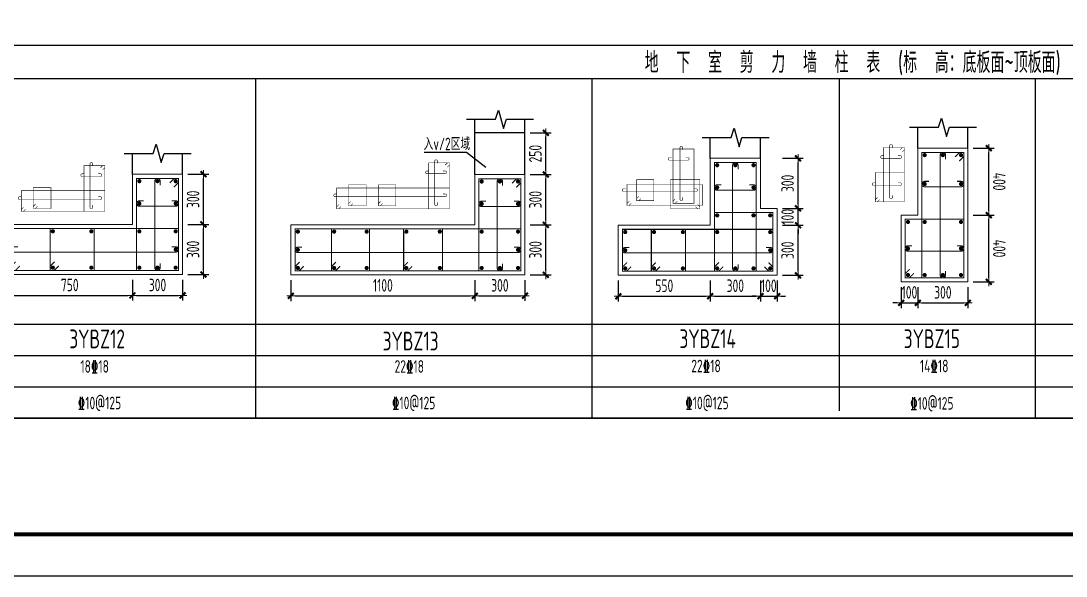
# Model space of a CAD drawing. Extents: x 292423 to 376523, y 106557 to 361882.
# Drawn here: x 304931 to 329941, y 237174 to 250461 of the extents above; entities that cross this region are included whole.
import ezdxf
from ezdxf.enums import TextEntityAlignment as Align

# ---------------------------------------------------------------- set-up
doc = ezdxf.new("R2010")
doc.units = 0
doc.header["$LTSCALE"] = 1000
doc.linetypes.add('3', pattern=[5, 3, -2])
doc.layers.get('0').update_dxf_attribs({"linetype": 'CONTINUOUS'})
doc.layers.get('Defpoints').update_dxf_attribs({"linetype": 'CONTINUOUS'})
for name, color, linetype in [('1508', 2, 'CONTINUOUS'), ('TEXT', 7, 'CONTINUOUS'), ('THIN', 7, 'CONTINUOUS'), ('tk', 7, 'CONTINUOUS')]:
    doc.layers.add(name, color=color, linetype=linetype)
for name, color, linetype, lineweight in [('REIN', 6, 'CONTINUOUS', 18), ('Z-柱大样外框', 7, 'ByLayer', 18), ('Z-详图标注', 3, 'CONTINUOUS', 18)]:
    doc.layers.add(name, color=color, linetype=linetype, lineweight=lineweight)
doc.styles.get("Standard").update_dxf_attribs({"font": 'tssdeng.shx', "width": 0.7, "bigfont": 'tssdchn.shx'})
doc.styles.add('TCCAD_Dimension', font='Tssdeng.shx', dxfattribs={"width": 0.7, "bigfont": 'tssdchn.shx'})
doc.dimstyles.new('TCCAD_25_100', dxfattribs={"dimtxt": 300, "dimasz": 100, "dimexe": 125, "dimexo": 125, "dimgap": 100, "dimtad": 1, "dimdec": 0, "dimlfac": 0.25, "dimzin": 0, "dimdsep": 46, "dimtxsty": 'TCCAD_Dimension', "dimblk": '_TCDBK25_100', "dimcen": 0, "dimclrt": 7, "dimadec": 0, "dimazin": 0, "dimtfac": 1, "dimtdec": 0, "dimtix": 1, "dimtmove": 2, "dimatfit": 3, "dimfxl": 1, "dimtolj": 1, "dimtzin": 0, "dimarcsym": 0})

# ---------------------------------------------------------------- blocks, each defined once
blk = doc.blocks.new('_TCDBK25_100')
blk.add_line((-1, 0), (1, 0))
at = {"const_width": 0.5}
blk.add_lwpolyline([(-0.7, -0.7), (0.7, 0.7)], dxfattribs=at)
blk = doc.blocks.new('*D522')
at = {"layer": 'Defpoints', "color": 0}
for p in [(304599, 244391), (307599, 244391), (307599, 243891)]:
    blk.add_point(p, dxfattribs=at)
at = {"layer": 'Z-详图标注', "color": 0, "lineweight": -2}
for p, q in [((304599, 244266), (304599, 243766)), ((307599, 244266), (307599, 243766)), ((304699, 243891), (307499, 243891))]:
    blk.add_line(p, q, dxfattribs=at)
at = {"layer": 'Z-详图标注', "color": 0, "lineweight": -2, "xscale": 100, "yscale": 100, "zscale": 100}
for p, rotation in [((304599, 243891), 180.0005828439209), ((307599, 243891), 0.0005828439208715789)]:
    blk.add_blockref('_TCDBK25_100', p, dxfattribs=dict(at, rotation=rotation))
at = {"layer": 'Z-详图标注', "color": 7, "insert": (306099, 244141), "char_height": 300, "attachment_point": 5, "rotation": 0.0006, "style": 'TCCAD_Dimension'}
blk.add_mtext('\\A1;750', dxfattribs=at)
blk = doc.blocks.new('*D523')
at = {"layer": 'Defpoints', "color": 0}
for p in [(307599, 244391), (308799, 244391), (308799, 243891)]:
    blk.add_point(p, dxfattribs=at)
at = {"layer": 'Z-详图标注', "color": 0, "lineweight": -2}
for p, q in [((307599, 244266), (307599, 243766)), ((308799, 244266), (308799, 243766)), ((307699, 243891), (308699, 243891))]:
    blk.add_line(p, q, dxfattribs=at)
at = {"layer": 'Z-详图标注', "color": 0, "lineweight": -2, "xscale": 100, "yscale": 100, "zscale": 100}
for p, rotation in [((307599, 243891), 180.0005828439209), ((308799, 243891), 0.0005828439208715789)]:
    blk.add_blockref('_TCDBK25_100', p, dxfattribs=dict(at, rotation=rotation))
at = {"layer": 'Z-详图标注', "color": 7, "insert": (308199, 244141), "char_height": 300, "attachment_point": 5, "rotation": 0.0006, "style": 'TCCAD_Dimension'}
blk.add_mtext('\\A1;300', dxfattribs=at)
blk = doc.blocks.new('*D524')
at = {"layer": 'Defpoints', "color": 0}
for p in [(308799, 245591), (309299, 245591), (308799, 244391)]:
    blk.add_point(p, dxfattribs=at)
at = {"layer": 'Z-详图标注', "color": 0, "lineweight": -2}
for p, q in [((308924, 245591), (309424, 245591)), ((309299, 244491), (309299, 245491)), ((308924, 244391), (309424, 244391))]:
    blk.add_line(p, q, dxfattribs=at)
at = {"layer": 'Z-详图标注', "color": 0, "lineweight": -2, "xscale": 100, "yscale": 100, "zscale": 100}
for p, rotation in [((309299, 245591), 90), ((309299, 244391), 270)]:
    blk.add_blockref('_TCDBK25_100', p, dxfattribs=dict(at, rotation=rotation))
at = {"layer": 'Z-详图标注', "color": 7, "insert": (309049, 244991), "char_height": 300, "attachment_point": 5, "rotation": 90, "style": 'TCCAD_Dimension'}
blk.add_mtext('\\A1;300', dxfattribs=at)
blk = doc.blocks.new('*D525')
at = {"layer": 'Defpoints', "color": 0}
for p in [(308799, 246791), (309299, 246791), (308799, 245591)]:
    blk.add_point(p, dxfattribs=at)
at = {"layer": 'Z-详图标注', "color": 0, "lineweight": -2}
for p, q in [((308924, 246791), (309424, 246791)), ((309299, 245691), (309299, 246691)), ((308924, 245591), (309424, 245591))]:
    blk.add_line(p, q, dxfattribs=at)
at = {"layer": 'Z-详图标注', "color": 0, "lineweight": -2, "xscale": 100, "yscale": 100, "zscale": 100}
for p, rotation in [((309299, 246791), 90), ((309299, 245591), 270)]:
    blk.add_blockref('_TCDBK25_100', p, dxfattribs=dict(at, rotation=rotation))
at = {"layer": 'Z-详图标注', "color": 7, "insert": (309049, 246191), "char_height": 300, "attachment_point": 5, "rotation": 90, "style": 'TCCAD_Dimension'}
blk.add_mtext('\\A1;300', dxfattribs=at)
blk = doc.blocks.new('*D526')
at = {"layer": 'Defpoints', "color": 0}
for p in [(311392, 244382), (315791, 244382), (315791, 243882)]:
    blk.add_point(p, dxfattribs=at)
at = {"layer": 'Z-详图标注', "color": 0, "lineweight": -2}
for p, q in [((311392, 244257), (311392, 243757)), ((315791, 244257), (315791, 243757)), ((311492, 243882), (315691, 243882))]:
    blk.add_line(p, q, dxfattribs=at)
at = {"layer": 'Z-详图标注', "color": 0, "lineweight": -2, "xscale": 100, "yscale": 100, "zscale": 100}
for p, rotation in [((311392, 243882), 180.0006244753913), ((315791, 243882), 0.000624475391286261)]:
    blk.add_blockref('_TCDBK25_100', p, dxfattribs=dict(at, rotation=rotation))
at = {"layer": 'Z-详图标注', "color": 7, "insert": (313592, 244132), "char_height": 300, "attachment_point": 5, "rotation": 0.0006, "style": 'TCCAD_Dimension'}
blk.add_mtext('\\A1;1100', dxfattribs=at)
blk = doc.blocks.new('*D527')
at = {"layer": 'Defpoints', "color": 0}
for p in [(315791, 244382), (316992, 244383), (316992, 243883)]:
    blk.add_point(p, dxfattribs=at)
at = {"layer": 'Z-详图标注', "color": 0, "lineweight": -2}
for p, q in [((315791, 244257), (315791, 243757)), ((316992, 244258), (316992, 243758)), ((315891, 243882), (316892, 243883))]:
    blk.add_line(p, q, dxfattribs=at)
at = {"layer": 'Z-详图标注', "color": 0, "lineweight": -2, "xscale": 100, "yscale": 100, "zscale": 100}
for p, rotation in [((315791, 243882), 180.0006244753913), ((316992, 243883), 0.000624475391286261)]:
    blk.add_blockref('_TCDBK25_100', p, dxfattribs=dict(at, rotation=rotation))
at = {"layer": 'Z-详图标注', "color": 7, "insert": (316392, 244133), "char_height": 300, "attachment_point": 5, "rotation": 0.0006, "style": 'TCCAD_Dimension'}
blk.add_mtext('\\A1;300', dxfattribs=at)
blk = doc.blocks.new('*D528')
at = {"layer": 'Defpoints', "color": 0}
for p in [(316992, 245583), (317492, 245583), (316992, 244383)]:
    blk.add_point(p, dxfattribs=at)
at = {"layer": 'Z-详图标注', "color": 0, "lineweight": -2}
for p, q in [((317117, 245583), (317617, 245583)), ((317492, 244483), (317492, 245483)), ((317117, 244383), (317617, 244383))]:
    blk.add_line(p, q, dxfattribs=at)
at = {"layer": 'Z-详图标注', "color": 0, "lineweight": -2, "xscale": 100, "yscale": 100, "zscale": 100}
for p, rotation in [((317492, 245583), 90), ((317492, 244383), 270)]:
    blk.add_blockref('_TCDBK25_100', p, dxfattribs=dict(at, rotation=rotation))
at = {"layer": 'Z-详图标注', "color": 7, "insert": (317242, 244983), "char_height": 300, "attachment_point": 5, "rotation": 90, "style": 'TCCAD_Dimension'}
blk.add_mtext('\\A1;300', dxfattribs=at)
blk = doc.blocks.new('*D529')
at = {"layer": 'Defpoints', "color": 0}
for p in [(316992, 246783), (317492, 246783), (316992, 245583)]:
    blk.add_point(p, dxfattribs=at)
at = {"layer": 'Z-详图标注', "color": 0, "lineweight": -2}
for p, q in [((317117, 246783), (317617, 246783)), ((317492, 245683), (317492, 246683)), ((317117, 245583), (317617, 245583))]:
    blk.add_line(p, q, dxfattribs=at)
at = {"layer": 'Z-详图标注', "color": 0, "lineweight": -2, "xscale": 100, "yscale": 100, "zscale": 100}
for p, rotation in [((317492, 246783), 90), ((317492, 245583), 270)]:
    blk.add_blockref('_TCDBK25_100', p, dxfattribs=dict(at, rotation=rotation))
at = {"layer": 'Z-详图标注', "color": 7, "insert": (317242, 246183), "char_height": 300, "attachment_point": 5, "rotation": 90, "style": 'TCCAD_Dimension'}
blk.add_mtext('\\A1;300', dxfattribs=at)
blk = doc.blocks.new('*D530')
at = {"layer": 'Defpoints', "color": 0}
for p in [(316991, 247783), (317491, 247783), (316991, 246783)]:
    blk.add_point(p, dxfattribs=at)
at = {"layer": 'Z-详图标注', "color": 0, "lineweight": -2}
for p, q in [((317116, 247783), (317616, 247783)), ((317491, 246883), (317491, 247683)), ((317116, 246783), (317616, 246783))]:
    blk.add_line(p, q, dxfattribs=at)
at = {"layer": 'Z-详图标注', "color": 0, "lineweight": -2, "xscale": 100, "yscale": 100, "zscale": 100}
for p, rotation in [((317491, 247783), 90), ((317491, 246783), 270)]:
    blk.add_blockref('_TCDBK25_100', p, dxfattribs=dict(at, rotation=rotation))
at = {"layer": 'Z-详图标注', "color": 7, "insert": (317241, 247283), "char_height": 300, "attachment_point": 5, "rotation": 90, "style": 'TCCAD_Dimension'}
blk.add_mtext('\\A1;250', dxfattribs=at)
blk = doc.blocks.new('*D531')
at = {"layer": 'Defpoints', "color": 0}
for p in [(319226, 244372), (321426, 244372), (321426, 243872)]:
    blk.add_point(p, dxfattribs=at)
at = {"layer": 'Z-详图标注', "color": 0, "lineweight": -2}
for p, q in [((319226, 244247), (319226, 243747)), ((321426, 244247), (321426, 243747)), ((319326, 243872), (321326, 243872))]:
    blk.add_line(p, q, dxfattribs=at)
at = {"layer": 'Z-详图标注', "color": 0, "lineweight": -2, "xscale": 100, "yscale": 100, "zscale": 100}
for p, rotation in [((319226, 243872), 179.9998619571411), ((321426, 243872), 359.9998619571411)]:
    blk.add_blockref('_TCDBK25_100', p, dxfattribs=dict(at, rotation=rotation))
at = {"layer": 'Z-详图标注', "color": 7, "insert": (320326, 244122), "char_height": 300, "attachment_point": 5, "rotation": 359.9999, "style": 'TCCAD_Dimension'}
blk.add_mtext('\\A1;550', dxfattribs=at)
blk = doc.blocks.new('*D532')
at = {"layer": 'Defpoints', "color": 0}
for p in [(321426, 244372), (322626, 244372), (322626, 243872)]:
    blk.add_point(p, dxfattribs=at)
at = {"layer": 'Z-详图标注', "color": 0, "lineweight": -2}
for p, q in [((321426, 244247), (321426, 243747)), ((322626, 244247), (322626, 243747)), ((321526, 243872), (322526, 243872))]:
    blk.add_line(p, q, dxfattribs=at)
at = {"layer": 'Z-详图标注', "color": 0, "lineweight": -2, "xscale": 100, "yscale": 100, "zscale": 100}
for p, rotation in [((321426, 243872), 179.9998619571411), ((322626, 243872), 359.9998619571411)]:
    blk.add_blockref('_TCDBK25_100', p, dxfattribs=dict(at, rotation=rotation))
at = {"layer": 'Z-详图标注', "color": 7, "insert": (322026, 244122), "char_height": 300, "attachment_point": 5, "rotation": 359.9999, "style": 'TCCAD_Dimension'}
blk.add_mtext('\\A1;300', dxfattribs=at)
blk = doc.blocks.new('*D533')
at = {"layer": 'Defpoints', "color": 0}
for p in [(322626, 244372), (323026, 244372), (323026, 243872)]:
    blk.add_point(p, dxfattribs=at)
at = {"layer": 'Z-详图标注', "color": 0, "lineweight": -2}
for p, q in [((322626, 244247), (322626, 243747)), ((323026, 244247), (323026, 243747)), ((322526, 243872), (322426, 243872)), ((322626, 243872), (323026, 243872)), ((323126, 243872), (323226, 243872))]:
    blk.add_line(p, q, dxfattribs=at)
at = {"layer": 'Z-详图标注', "color": 0, "lineweight": -2, "xscale": 100, "yscale": 100, "zscale": 100}
for p, rotation in [((322626, 243872), 359.9998619571411), ((323026, 243872), 179.9998619571411)]:
    blk.add_blockref('_TCDBK25_100', p, dxfattribs=dict(at, rotation=rotation))
at = {"layer": 'Z-详图标注', "color": 7, "insert": (322826, 244122), "char_height": 300, "attachment_point": 5, "rotation": 359.9999, "style": 'TCCAD_Dimension'}
blk.add_mtext('\\A1;100', dxfattribs=at)
blk = doc.blocks.new('*D534')
at = {"layer": 'Defpoints', "color": 0}
for p in [(323026, 245572), (323526, 245572), (323026, 244372)]:
    blk.add_point(p, dxfattribs=at)
at = {"layer": 'Z-详图标注', "color": 0, "lineweight": -2}
for p, q in [((323151, 245572), (323651, 245572)), ((323526, 244472), (323526, 245472)), ((323151, 244372), (323651, 244372))]:
    blk.add_line(p, q, dxfattribs=at)
at = {"layer": 'Z-详图标注', "color": 0, "lineweight": -2, "xscale": 100, "yscale": 100, "zscale": 100}
for p, rotation in [((323526, 245572), 89.99993097773678), ((323526, 244372), 269.9999309777368)]:
    blk.add_blockref('_TCDBK25_100', p, dxfattribs=dict(at, rotation=rotation))
at = {"layer": 'Z-详图标注', "color": 7, "insert": (323276, 244972), "char_height": 300, "attachment_point": 5, "rotation": 89.9999, "style": 'TCCAD_Dimension'}
blk.add_mtext('\\A1;300', dxfattribs=at)
blk = doc.blocks.new('*D535')
at = {"layer": 'Defpoints', "color": 0}
for p in [(323026, 245972), (323526, 245972), (323026, 245572)]:
    blk.add_point(p, dxfattribs=at)
at = {"layer": 'Z-详图标注', "color": 0, "lineweight": -2}
for p, q in [((323526, 246072), (323526, 246172)), ((323151, 245972), (323651, 245972)), ((323526, 245572), (323526, 245972)), ((323151, 245572), (323651, 245572)), ((323526, 245472), (323526, 245372))]:
    blk.add_line(p, q, dxfattribs=at)
at = {"layer": 'Z-详图标注', "color": 0, "lineweight": -2, "xscale": 100, "yscale": 100, "zscale": 100}
for p, rotation in [((323526, 245972), 269.9999309777368), ((323526, 245572), 89.99993097773681)]:
    blk.add_blockref('_TCDBK25_100', p, dxfattribs=dict(at, rotation=rotation))
at = {"layer": 'Z-详图标注', "color": 7, "insert": (323276, 245772), "char_height": 300, "attachment_point": 5, "rotation": 89.9999, "style": 'TCCAD_Dimension'}
blk.add_mtext('\\A1;100', dxfattribs=at)
blk = doc.blocks.new('*D536')
at = {"layer": 'Defpoints', "color": 0}
for p in [(323026, 247172), (323526, 247172), (323026, 245972)]:
    blk.add_point(p, dxfattribs=at)
at = {"layer": 'Z-详图标注', "color": 0, "lineweight": -2}
for p, q in [((323151, 247172), (323651, 247172)), ((323526, 246072), (323526, 247072)), ((323151, 245972), (323651, 245972))]:
    blk.add_line(p, q, dxfattribs=at)
at = {"layer": 'Z-详图标注', "color": 0, "lineweight": -2, "xscale": 100, "yscale": 100, "zscale": 100}
for p, rotation in [((323526, 247172), 89.99993097773678), ((323526, 245972), 269.9999309777368)]:
    blk.add_blockref('_TCDBK25_100', p, dxfattribs=dict(at, rotation=rotation))
at = {"layer": 'Z-详图标注', "color": 7, "insert": (323276, 246572), "char_height": 300, "attachment_point": 5, "rotation": 89.9999, "style": 'TCCAD_Dimension'}
blk.add_mtext('\\A1;300', dxfattribs=at)
blk = doc.blocks.new('*D537')
at = {"layer": 'Defpoints', "color": 0}
for p in [(325992, 244214), (326392, 244214), (326392, 243714)]:
    blk.add_point(p, dxfattribs=at)
at = {"layer": 'Z-详图标注', "color": 0, "lineweight": -2}
for p, q in [((325992, 244089), (325992, 243589)), ((326392, 244089), (326392, 243589)), ((325892, 243714), (325792, 243714)), ((325992, 243714), (326392, 243714)), ((326492, 243714), (326592, 243714))]:
    blk.add_line(p, q, dxfattribs=at)
at = {"layer": 'Z-详图标注', "color": 0, "lineweight": -2, "xscale": 100, "yscale": 100, "zscale": 100}
for p, rotation in [((325992, 243714), 0.0001639228725558439), ((326392, 243714), 180.0001639228726)]:
    blk.add_blockref('_TCDBK25_100', p, dxfattribs=dict(at, rotation=rotation))
at = {"layer": 'Z-详图标注', "color": 7, "insert": (326192, 243964), "char_height": 300, "attachment_point": 5, "rotation": 0.0002, "style": 'TCCAD_Dimension'}
blk.add_mtext('\\A1;100', dxfattribs=at)
blk = doc.blocks.new('*D538')
at = {"layer": 'Defpoints', "color": 0}
for p in [(326392, 244214), (327592, 244214), (327592, 243714)]:
    blk.add_point(p, dxfattribs=at)
at = {"layer": 'Z-详图标注', "color": 0, "lineweight": -2}
for p, q in [((326392, 244089), (326392, 243589)), ((327592, 244089), (327592, 243589)), ((326492, 243714), (327492, 243714))]:
    blk.add_line(p, q, dxfattribs=at)
at = {"layer": 'Z-详图标注', "color": 0, "lineweight": -2, "xscale": 100, "yscale": 100, "zscale": 100}
for p, rotation in [((326392, 243714), 180.0001639228726), ((327592, 243714), 0.0001639228725536532)]:
    blk.add_blockref('_TCDBK25_100', p, dxfattribs=dict(at, rotation=rotation))
at = {"layer": 'Z-详图标注', "color": 7, "insert": (326992, 243964), "char_height": 300, "attachment_point": 5, "rotation": 0.0002, "style": 'TCCAD_Dimension'}
blk.add_mtext('\\A1;300', dxfattribs=at)
blk = doc.blocks.new('*D539')
at = {"layer": 'Defpoints', "color": 0}
for p in [(327592, 245814), (328092, 245814), (327592, 244214)]:
    blk.add_point(p, dxfattribs=at)
at = {"layer": 'Z-详图标注', "color": 0, "lineweight": -2}
for p, q in [((327717, 245814), (328217, 245814)), ((328092, 244314), (328092, 245714)), ((327717, 244214), (328217, 244214))]:
    blk.add_line(p, q, dxfattribs=at)
at = {"layer": 'Z-详图标注', "color": 0, "lineweight": -2, "xscale": 100, "yscale": 100, "zscale": 100}
for p, rotation in [((328092, 245814), 90.00018964780621), ((328092, 244214), 270.0001896478062)]:
    blk.add_blockref('_TCDBK25_100', p, dxfattribs=dict(at, rotation=rotation))
at = {"layer": 'Z-详图标注', "color": 7, "insert": (328342, 245014), "char_height": 300, "attachment_point": 5, "rotation": 270.0002, "style": 'TCCAD_Dimension'}
blk.add_mtext('\\A1;400', dxfattribs=at)
blk = doc.blocks.new('*D540')
at = {"layer": 'Defpoints', "color": 0}
for p in [(327592, 247414), (328092, 247414), (327592, 245814)]:
    blk.add_point(p, dxfattribs=at)
at = {"layer": 'Z-详图标注', "color": 0, "lineweight": -2}
for p, q in [((327717, 247414), (328217, 247414)), ((328092, 245914), (328092, 247314)), ((327717, 245814), (328217, 245814))]:
    blk.add_line(p, q, dxfattribs=at)
at = {"layer": 'Z-详图标注', "color": 0, "lineweight": -2, "xscale": 100, "yscale": 100, "zscale": 100}
for p, rotation in [((328092, 247414), 90.00018964780621), ((328092, 245814), 270.0001896478062)]:
    blk.add_blockref('_TCDBK25_100', p, dxfattribs=dict(at, rotation=rotation))
at = {"layer": 'Z-详图标注', "color": 7, "insert": (328342, 246614), "char_height": 300, "attachment_point": 5, "rotation": 270.0002, "style": 'TCCAD_Dimension'}
blk.add_mtext('\\A1;400', dxfattribs=at)
blk = doc.blocks.new('A1tk')
at = {"layer": 'tk', "color": 5}
blk.add_lwpolyline([(0, 0), (0, 59400), (84100, 59400), (84100, 0)], close=True, dxfattribs=at)
at = {"layer": 'tk', "const_width": 100}
blk.add_lwpolyline([(2500, 1000), (83100, 1000), (83100, 58400), (2500, 58400)], close=True, dxfattribs=at)

msp = doc.modelspace()

# ---------------------------------------------------------------- linework, layer by layer
at = {"color": 2, "linetype": '3', "lineweight": -3}
msp.add_line((316991, 247782.5, 0), (315791, 247782.5, 0), dxfattribs=at)
at = {"layer": 'REIN', "color": 210}
for points, const_width in [([(320638.1, 246148.6), (320585.1, 246095.6), (320535.1, 246095.6), (320535.1, 247395.6), (321035.1, 247395.6), (321035.1, 246095.6), (320535.1, 246095.6), (320535.1, 246145.6), (320588.1, 246198.6)], 12.5), ([(325971.7, 247378), (326024.8, 247431), (326074.8, 247431), (326074.8, 246131), (325574.8, 246131), (325574.8, 247431), (326074.8, 247431), (326074.8, 247381), (326021.7, 247328)], 12.5), ([(327286, 247207.8), (327392, 247313.8), (327492, 247313.8), (327492, 244313.8), (326492, 244313.8), (326492, 247313.8), (327492, 247313.8), (327492, 247213.8), (327386, 247107.8)], 25), ([(306835.6, 246944.8), (306888.6, 246997.8), (306938.6, 246997.8), (306938.6, 245897.8), (306438.6, 245897.8), (306438.6, 246997.8), (306938.6, 246997.8), (306938.6, 246947.8), (306885.6, 246894.8)], 12.5), ([(321732.1, 244578.2), (321626, 244472.2), (321526, 244472.2), (321526, 247072.1), (322526, 247072.1), (322526, 244472.2), (321526, 244472.2), (321526, 244572.2), (321632.1, 244678.2)], 25), ([(308493.3, 246584.5), (308599.4, 246690.6), (308699.4, 246690.6), (308699.4, 244490.6), (307699.4, 244490.5), (307699.4, 246690.6), (308699.4, 246690.6), (308699.4, 246590.6), (308593.3, 246484.5)], 25), ([(321123.4, 246066.1), (321176.4, 246013), (321176.4, 245963), (320476.4, 245963), (320476.4, 246663), (321176.4, 246663), (321176.4, 245963), (321126.4, 245963), (321073.4, 246016.1)], 12.5), ([(325477.8, 246184), (325424.8, 246131), (325374.8, 246131), (325374.8, 246831), (326074.8, 246831), (326074.8, 246131), (325374.8, 246131), (325374.8, 246181), (325427.8, 246234)], 12.5), ([(305041.7, 245950.8), (304988.6, 245897.8), (304938.6, 245897.8), (304938.6, 246397.8), (306938.6, 246397.8), (306938.6, 245897.8), (304938.6, 245897.8), (304938.6, 245947.8), (304991.7, 246000.8)], 12.5), ([(319538.1, 246097.3), (319485.1, 246044.3), (319435.1, 246044.3), (319435.1, 246544.3), (321235.1, 246544.3), (321235.1, 246044.3), (319435.1, 246044.3), (319435.1, 246094.3), (319488.1, 246147.3)], 12.5), ([(322820, 244678.2), (322926, 244572.2), (322926, 244472.2), (321526, 244472.2), (321526, 245872.1), (322926, 245872.1), (322926, 244472.2), (322826, 244472.2), (322720, 244578.2)], 25), ([(326298.1, 244419.9), (326192, 244313.8), (326092, 244313.8), (326092, 245713.8), (327492, 245713.8), (327492, 244313.8), (326092, 244313.8), (326092, 244413.8), (326198.1, 244519.9)], 25), ([(304905.5, 244596.6), (304799.4, 244490.5), (304699.4, 244490.5), (304699.4, 245490.5), (308699.4, 245490.6), (308699.4, 244490.6), (304699.4, 244490.5), (304699.4, 244590.5), (304805.5, 244696.6)], 25), ([(319532.1, 244578.2), (319426, 244472.2), (319326, 244472.2), (319326, 245472.1), (322926, 245472.1), (322926, 244472.2), (319326, 244472.2), (319326, 244572.2), (319432.1, 244678.2)], 25)]:
    msp.add_lwpolyline(points, dxfattribs=dict(at, const_width=const_width))
at = {"layer": 'REIN', "color": 6}
for points, const_width in [([(320766.6, 246241.8), (320766.6, 246191.8, -1), (320701.6, 246191.8), (320701.6, 247426.8, -1), (320766.6, 247426.8), (320766.6, 247376.8)], 12.5), ([(325784.8, 246286), (325784.8, 246236, -1), (325719.8, 246236), (325719.8, 247471, -1), (325784.8, 247471), (325784.8, 247421)], 12.5), ([(320837.6, 247191.8), (320887.6, 247191.8, -1), (320887.6, 247126.8), (320452.6, 247126.8, -1), (320452.6, 247191.8), (320502.6, 247191.8)], 12.5), ([(325919.8, 247236), (325969.8, 247236, -1), (325969.8, 247171), (325534.8, 247171, -1), (325534.8, 247236), (325584.8, 247236)], 12.5), ([(327057, 244478.8), (327057, 244378.8, -1), (326927, 244378.8), (326927, 247248.8, -1), (327057, 247248.8), (327057, 247148.8)], 25), ([(306648.6, 246052.8), (306648.6, 246002.8, -1), (306583.6, 246002.8), (306583.6, 247037.8, -1), (306648.6, 247037.8), (306648.6, 246987.8)], 12.5), ([(322091, 244637.2), (322091, 244537.2, -1), (321961, 244537.2), (321961, 247007.1, -1), (322091, 247007.1), (322091, 246907.1)], 25), ([(306783.6, 246802.8), (306833.6, 246802.8, -1), (306833.6, 246737.8), (306398.6, 246737.8, -1), (306398.6, 246802.8), (306448.6, 246802.8)], 12.5), ([(308264.4, 244655.6), (308264.4, 244555.6, -1), (308134.4, 244555.6), (308134.4, 246625.6, -1), (308264.4, 246625.6), (308264.4, 246525.6)], 25), ([(327327, 246621.1), (327427, 246621.1, -1), (327427, 246491.1), (326557, 246491.1, -1), (326557, 246621.1), (326657, 246621.1)], 25), ([(321037.6, 246441.8), (321087.6, 246441.8, -1), (321087.6, 246376.8), (319352.6, 246376.8, -1), (319352.6, 246441.8), (319402.6, 246441.8)], 12.5), ([(322361, 246537.1), (322461, 246537.1, -1), (322461, 246407.1), (321591, 246407.1, -1), (321591, 246537.1), (321691, 246537.1)], 25), ([(325919.8, 246586), (325969.8, 246586, -1), (325969.8, 246521), (325334.8, 246521, -1), (325334.8, 246586), (325384.8, 246586)], 12.5), ([(306783.6, 246252.8), (306833.6, 246252.8, -1), (306833.6, 246187.8), (304898.6, 246187.8, -1), (304898.6, 246252.8), (304948.6, 246252.8)], 12.5), ([(308534.4, 246155.6), (308634.4, 246155.6, -1), (308634.4, 246025.6), (307764.4, 246025.6, -1), (307764.4, 246155.6), (307864.4, 246155.6)], 25), ([(308534.4, 245055.6), (308634.4, 245055.6, -1), (308634.4, 244925.6), (304764.4, 244925.5, -1), (304764.4, 245055.5), (304864.4, 245055.5)], 25), ([(322761, 245037.1), (322861, 245037.1, -1), (322861, 244907.1), (319391, 244907.1, -1), (319391, 245037.1), (319491, 245037.1)], 25), ([(327327, 245078.8), (327427, 245078.8, -1), (327427, 244948.8), (326157, 244948.8, -1), (326157, 245078.8), (326257, 245078.8)], 25)]:
    msp.add_lwpolyline(points, format="xyb", dxfattribs=dict(at, const_width=const_width))
at = {"layer": 'REIN', "color": 6, "elevation": 0}
for points, const_width in [([(314897.2, 246118.6), (314897.2, 246068.6, -1), (314832.2, 246068.6), (314832.2, 247103.6, -1), (314897.2, 247103.6), (314897.2, 247053.6)], 12.5), ([(315032.5, 246868.6), (315082.5, 246868.6, -1), (315082.5, 246803.6), (314646.9, 246803.6, -1), (314646.9, 246868.6), (314696.9, 246868.6)], 12.5), ([(316456.6, 244647.5), (316456.6, 244547.5, -1), (316326.6, 244547.5), (316326.6, 246617.5, -1), (316456.6, 246617.5), (316456.6, 246517.5)], 25), ([(315032.5, 246318.6), (315082.5, 246318.6, -1), (315082.5, 246253.6), (312447.5, 246253.6, -1), (312447.5, 246318.6), (312497.5, 246318.6)], 12.5), ([(316727.1, 246147.5), (316827.1, 246147.5, -1), (316827.1, 246017.5), (315956, 246017.5, -1), (315956, 246147.5), (316056, 246147.5)], 25), ([(316727.1, 245047.5), (316827.1, 245047.5, -1), (316827.1, 244917.5), (311557.1, 244917.4, -1), (311557.1, 245047.4), (311657.1, 245047.5)], 25)]:
    msp.add_lwpolyline(points, format="xyb", dxfattribs=dict(at, const_width=const_width))
at = {"layer": 'REIN', "color": 6, "const_width": 50}
for points in [[(326532, 247248.8, 1), (326582, 247248.8, 1)], [(326967, 247248.8, 1), (327017, 247248.8, 1)], [(327402, 247248.8, 1), (327452, 247248.8, 1)], [(321566, 247007.1, 1), (321616, 247007.1, 1)], [(322001, 247007.1, 1), (322051, 247007.1, 1)], [(322436, 247007.1, 1), (322486, 247007.1, 1)], [(307739.4, 246625.6, 1), (307789.4, 246625.6, 1)], [(308174.4, 246625.6, 1), (308224.4, 246625.6, 1)], [(308609.4, 246625.6, 1), (308659.4, 246625.6, 1)], [(326532, 246556.1, 1), (326582, 246556.1, 1)], [(327402, 246556.1, 1), (327452, 246556.1, 1)], [(321566, 246472.1, 1), (321616, 246472.1, 1)], [(322436, 246472.1, 1), (322486, 246472.1, 1)], [(307739.4, 246090.6, 1), (307789.4, 246090.6, 1)], [(308609.4, 246090.6, 1), (308659.4, 246090.6, 1)], [(321566, 245807.1, 1), (321616, 245807.1, 1)], [(322436, 245807.1, 1), (322486, 245807.1, 1)], [(322836, 245807.1, 1), (322886, 245807.1, 1)], [(326132, 245648.8, 1), (326182, 245648.8, 1)], [(326532, 245648.8, 1), (326582, 245648.8, 1)], [(327402, 245648.8, 1), (327452, 245648.8, 1)], [(305668.8, 245425.5, 1), (305718.8, 245425.5, 1)], [(306591.1, 245425.5, 1), (306641.1, 245425.5, 1)], [(307739.4, 245425.6, 1), (307789.4, 245425.6, 1)], [(308609.4, 245425.6, 1), (308659.4, 245425.6, 1)], [(319366, 245407.1, 1), (319416, 245407.1, 1)], [(320056, 245407.1, 1), (320106, 245407.1, 1)], [(320746, 245407.1, 1), (320796, 245407.1, 1)], [(321566, 245407.1, 1), (321616, 245407.1, 1)], [(322836, 245407.1, 1), (322886, 245407.1, 1)], [(308609.4, 244990.6, 1), (308659.4, 244990.6, 1)], [(319366, 244972.1, 1), (319416, 244972.1, 1)], [(322836, 244972.1, 1), (322886, 244972.1, 1)], [(326132, 245013.8, 1), (326182, 245013.8, 1)], [(327402, 245013.8, 1), (327452, 245013.8, 1)], [(305668.8, 244555.5, 1), (305718.8, 244555.5, 1)], [(306591.1, 244555.5, 1), (306641.1, 244555.5, 1)], [(307739.4, 244555.5, 1), (307789.4, 244555.5, 1)], [(308174.4, 244555.6, 1), (308224.4, 244555.6, 1)], [(308609.4, 244555.6, 1), (308659.4, 244555.6, 1)], [(319366, 244537.2, 1), (319416, 244537.2, 1)], [(320056, 244537.2, 1), (320106, 244537.2, 1)], [(320746, 244537.2, 1), (320796, 244537.2, 1)], [(321566, 244537.2, 1), (321616, 244537.2, 1)], [(322001, 244537.2, 1), (322051, 244537.2, 1)], [(322436, 244537.2, 1), (322486, 244537.2, 1)], [(322836, 244537.2, 1), (322886, 244537.2, 1)], [(326132, 244378.8, 1), (326182, 244378.8, 1)], [(326532, 244378.8, 1), (326582, 244378.8, 1)], [(326967, 244378.8, 1), (327017, 244378.8, 1)], [(327402, 244378.8, 1), (327452, 244378.8, 1)]]:
    msp.add_lwpolyline(points, format="xyb", close=True, dxfattribs=at)
at = {"layer": 'REIN', "color": 210, "elevation": 0}
for points, const_width in [([(315084.6, 247010.5), (315137.6, 247063.5), (315187.6, 247063.5), (315187.6, 245963.5), (314687, 245963.5), (314687, 247063.5), (315187.6, 247063.5), (315187.6, 247013.5), (315134.6, 246960.5)], 12.5), ([(316686.1, 246576.5), (316792.1, 246682.5), (316892.1, 246682.5), (316892.1, 244482.5), (315891, 244482.5), (315891, 246682.5), (316892.1, 246682.5), (316892.1, 246582.5), (316786.1, 246476.5)], 25), ([(312590.6, 246016.5), (312537.6, 245963.5), (312487.6, 245963.5), (312487.6, 246463.5), (315187.6, 246463.5), (315187.6, 245963.5), (312487.6, 245963.5), (312487.6, 246013.5), (312540.6, 246066.5)], 12.5), ([(311698.2, 244588.5), (311592.2, 244482.4), (311492.2, 244482.4), (311492.1, 245482.4), (316892.1, 245482.5), (316892.1, 244482.5), (311492.2, 244482.4), (311492.2, 244582.4), (311598.2, 244688.5)], 25)]:
    msp.add_lwpolyline(points, dxfattribs=dict(at, const_width=const_width))
at = {"layer": 'REIN', "color": 6, "const_width": 50, "elevation": 0}
for points in [[(315931, 246617.5, 1), (315981, 246617.5, 1)], [(316366.6, 246617.5, 1), (316416.6, 246617.5, 1)], [(316802.1, 246617.5, 1), (316852.1, 246617.5, 1)], [(315931, 246082.5, 1), (315981, 246082.5, 1)], [(316802.1, 246082.5, 1), (316852.1, 246082.5, 1)], [(311532.1, 245417.4, 1), (311582.1, 245417.4, 1)], [(312400.6, 245417.5, 1), (312450.6, 245417.5, 1)], [(313179.2, 245417.5, 1), (313229.2, 245417.5, 1)], [(314129.1, 245417.5, 1), (314179.1, 245417.5, 1)], [(314930.8, 245417.5, 1), (314980.8, 245417.5, 1)], [(315931, 245417.5, 1), (315981, 245417.5, 1)], [(316802.1, 245417.5, 1), (316852.1, 245417.5, 1)], [(311532.1, 244982.4, 1), (311582.1, 244982.4, 1)], [(316802.1, 244982.5, 1), (316852.1, 244982.5, 1)], [(311532.2, 244547.4, 1), (311582.2, 244547.4, 1)], [(312400.6, 244547.5, 1), (312450.6, 244547.5, 1)], [(313179.2, 244547.5, 1), (313229.2, 244547.5, 1)], [(314129.2, 244547.5, 1), (314179.2, 244547.5, 1)], [(314930.8, 244547.5, 1), (314980.8, 244547.5, 1)], [(315931, 244547.5, 1), (315981, 244547.5, 1)], [(316366.6, 244547.5, 1), (316416.6, 244547.5, 1)], [(316802.1, 244547.5, 1), (316852.1, 244547.5, 1)]]:
    msp.add_lwpolyline(points, format="xyb", close=True, dxfattribs=at)
at = {"layer": 'REIN', "color": 6}
for points, const_width in [([(319768.1, 246212.3), (319715.1, 246159.3), (319665.1, 246159.3), (319665.1, 246659.3), (320075.1, 246659.3), (320075.1, 246159.3), (319665.1, 246159.3), (319665.1, 246209.3), (319718.1, 246262.3)], 12.5), ([(305327.9, 246023.3), (305274.9, 245970.3), (305224.9, 245970.3), (305224.9, 246470.3), (305648.6, 246470.3), (305648.6, 245970.3), (305224.9, 245970.3), (305224.9, 246020.3), (305277.9, 246073.3)], 12.5), ([(305834.9, 244596.6), (305728.8, 244490.5), (305628.8, 244490.5), (305628.8, 245490.5), (306681.1, 245490.5), (306681.1, 244490.5), (305628.8, 244490.5), (305628.8, 244590.5), (305734.9, 244696.6)], 25), ([(320222.1, 244578.2), (320116, 244472.2), (320016, 244472.2), (320016, 245472.1), (320836, 245472.1), (320836, 244472.2), (320016, 244472.2), (320016, 244572.2), (320122.1, 244678.2)], 25)]:
    msp.add_lwpolyline(points, dxfattribs=dict(at, const_width=const_width))
at = {"layer": 'REIN', "color": 6, "elevation": 0}
for points, const_width in [([(312873.8, 246089.1), (312820.7, 246036.1), (312770.7, 246036.1), (312770.7, 246536.1), (313191.5, 246536.1), (313191.5, 246036.1), (312770.7, 246036.1), (312770.7, 246086.1), (312823.8, 246139.1)], 12.5), ([(313585.3, 246089.1), (313532.2, 246036.1), (313482.2, 246036.1), (313482.2, 246536.1), (313903, 246536.1), (313903, 246036.1), (313482.2, 246036.1), (313482.2, 246086.1), (313535.3, 246139.1)], 12.5), ([(312566.6, 244588.5), (312460.6, 244482.5), (312360.6, 244482.5), (312360.6, 245482.5), (313269.2, 245482.5), (313269.2, 244482.5), (312360.6, 244482.5), (312360.6, 244582.5), (312466.6, 244688.5)], 25), ([(314295.2, 244588.5), (314189.2, 244482.5), (314089.2, 244482.5), (314089.1, 245482.5), (315020.8, 245482.5), (315020.8, 244482.5), (314089.2, 244482.5), (314089.2, 244582.5), (314195.2, 244688.5)], 25)]:
    msp.add_lwpolyline(points, dxfattribs=dict(at, const_width=const_width))
at = {"layer": 'TEXT'}
for p, q in [((295391.9, 249877.4), (368105.7, 249877.4, 0)), ((297191.9, 249079.1), (368105.7, 249079.1, 0)), ((310540.8, 249079.1), (310540.8, 240956.7)), ((318592.6, 249079.1), (318592.6, 240956.7)), ((324512.2, 249079.1), (324512.2, 241125.9)), ((329201.1, 249079.1), (329201.1, 240956.7)), ((314582.6, 247315.4, 0), (315593.4, 247315.4, 0)), ((315593.4, 247315.4, 0), (316059.3, 246960.4, 0)), ((295391.9, 243206.7), (368105.7, 243206.7, 0)), ((301942.2, 243206.7), (318557.9, 243206.7)), ((295391.9, 242456.7), (368105.7, 242456.7, 0)), ((301942.2, 242456.7), (318557.9, 242456.7)), ((295391.9, 241706.7), (368105.7, 241706.7, 0)), ((301942.2, 241706.7), (318557.9, 241706.7)), ((363839.4, 240956.7, 0), (295391.9, 240956.7)), ((295391.9, 240956.7), (368105.7, 240956.7, 0)), ((301942.2, 240956.7), (318557.9, 240956.7))]:
    msp.add_line(p, q, dxfattribs=at)
at = {"layer": 'THIN'}
for p, q in [((315791, 246782.5, 0), (315791, 248105.8, 0)), ((316991, 246782.5, 0), (316991, 248105.8, 0)), ((326392, 247413.8), (326392, 247915.9)), ((327592, 247413.8), (327592, 247915.9)), ((321426, 247168.4), (321426, 247670.4)), ((322626, 247168.4), (322626, 247670.4)), ((307599.4, 246786.8), (307599.4, 247288.9)), ((308799.4, 246786.8), (308799.4, 247288.9))]:
    msp.add_line(p, q, dxfattribs=at)
at = {"layer": 'THIN', "elevation": 0}
msp.add_lwpolyline([(315596.1, 248105.8), (316289.5, 248105.8), (316359.5, 248325.8), (316479.5, 247885.8), (316549.5, 248105.8), (317199.5, 248105.8)], dxfattribs=at)
at = {"layer": 'THIN'}
for points in [[(326197.2, 247915.9), (326890.6, 247915.9), (326960.6, 248135.9), (327080.6, 247695.9), (327150.6, 247915.9), (327800.6, 247915.9)], [(321231.2, 247670.4), (321924.5, 247670.4), (321994.5, 247890.4), (322114.5, 247450.4), (322184.5, 247670.4), (322834.5, 247670.4)], [(307404.5, 247288.9), (308097.9, 247288.9), (308167.9, 247508.9), (308287.9, 247068.9), (308357.9, 247288.9), (309007.9, 247288.9)]]:
    msp.add_lwpolyline(points, dxfattribs=at)
at = {"layer": 'Z-柱大样外框'}
for points in [[(326392, 245813.8), (325992, 245813.8), (325992, 244213.8), (327592, 244213.8), (327592, 247413.8), (326392, 247413.8), (326392, 245813.8)], [(319226, 245572.1), (319226, 244372.2), (323026, 244372.1), (323026, 245972.1), (322626, 245972.1), (322626, 247172.1), (321426, 247172.1), (321426, 245572.1), (319226, 245572.1)], [(304599.4, 245590.5), (304599.4, 244390.5), (308799.4, 244390.6), (308799.4, 246790.6), (307599.4, 246790.6), (307599.4, 245590.6), (304599.4, 245590.5)]]:
    msp.add_lwpolyline(points, close=True, dxfattribs=at)
at = {"layer": 'Z-柱大样外框', "elevation": 0}
msp.add_lwpolyline([(311392.1, 245582.4), (311392.2, 244382.4), (316992.1, 244382.5), (316992.1, 246782.5), (315791, 246782.5), (315791, 245582.5), (311392.1, 245582.4)], close=True, dxfattribs=at)

# ---------------------------------------------------------------- block references
at = {"layer": '1508'}
msp.add_blockref('A1tk', (292422.6, 237173.9), dxfattribs=at)

# ---------------------------------------------------------------- texts
at = {"layer": 'TEXT', "color": 7, "width": 0.7}
msp.add_text('地  下  室  剪  力  墙  柱  表  (标  高：底板面~顶板面)', height=500, dxfattribs=at).set_placement((324835.4, 249470, 0), align=Align.MIDDLE)
at = {"layer": 'TEXT', "width": 0.7}
msp.add_text('入v/2区域', height=300, dxfattribs=at).set_placement((314568.1, 247366.7, 0))
for s, p in [('3YBZ12', (306754.8, 242850.1, 0)), ('3YBZ13', (314255.8, 242798)), ('3YBZ14', (321365.3, 242855.6)), ('3YBZ15', (326728.9, 242855.6))]:
    msp.add_text(s, height=450, dxfattribs=at).set_placement(p, align=Align.MIDDLE_CENTER)
at = {"layer": 'TEXT', "color": 7, "width": 0.7}
for s, p in [('22%%13218', (320972.1, 241961.7)), ('14%%13218', (326444.3, 241961.7)), ('18%%13218', (306354.2, 241951.4)), ('22%%13218', (313871.5, 241951.4))]:
    msp.add_text(s, height=300, dxfattribs=at).set_placement(p, align=Align.BOTTOM_LEFT)
for p in [(306810.9, 241316.7), (314328.2, 241316.7), (321346.3, 241316.7), (326728.4, 241307.9)]:
    msp.add_text('%%13210@125', height=300, dxfattribs=at).set_placement(p, align=Align.MIDDLE_CENTER)

# ---------------------------------------------------------------- dimensions: what is measured, and where the dimension line sits
at = {"layer": 'Z-详图标注'}
for base, p1, p2, angle, picture, middle in [((317491, 247782.5, 0), (316991, 246782.5, 0), (316991, 247782.5, 0), 90, '*D530', (317241, 247282.5, 0)), ((328092, 247413.8), (327592, 245813.8), (327592, 247413.8), 90.00019, '*D540', (328342, 246613.8)), ((323526, 247172.1), (323026, 245972.1), (323026, 247172.1), 89.99993, '*D536', (323276, 246572.1)), ((309299.4, 246790.6), (308799.4, 245590.6), (308799.4, 246790.6), 90, '*D525', (309049.4, 246190.6)), ((317492.1, 246782.5, 0), (316992.1, 245582.5, 0), (316992.1, 246782.5, 0), 90, '*D529', (317242.1, 246182.5, 0)), ((323526, 245972.1), (323026, 245572.1), (323026, 245972.1), 89.99993, '*D535', (323276, 245772.1)), ((328092, 245813.9), (327592, 244213.8), (327592, 245813.8), 90.00019, '*D539', (328342, 245013.8)), ((309299.4, 245590.6), (308799.4, 244390.6), (308799.4, 245590.6), 90, '*D524', (309049.4, 244990.6)), ((317492.1, 245582.5, 0), (316992.1, 244382.5, 0), (316992.1, 245582.5, 0), 90, '*D528', (317242.1, 244982.5, 0)), ((323526, 245572.1), (323026, 244372.1), (323026, 245572.1), 89.99993, '*D534', (323276, 244972.1)), ((307599.4, 243890.5), (304599.4, 244390.5), (307599.4, 244390.5), 0.00058, '*D522', (306099.4, 244140.5)), ((308799.4, 243890.6), (307599.4, 244390.5), (308799.4, 244390.6), 0.00058, '*D523', (308199.4, 244140.6)), ((315791, 243882.5, 0), (311392.2, 244382.4, 0), (315791, 244382.5, 0), 0.00062, '*D526', (313591.6, 244132.5, 0)), ((316992.1, 243882.5, 0), (315791, 244382.5, 0), (316992.1, 244382.5, 0), 0.00062, '*D527', (316391.6, 244132.5, 0)), ((321426, 243872.2), (319226, 244372.2), (321426, 244372.2), 359.99986, '*D531', (320326, 244122.2)), ((322626, 243872.1), (321426, 244372.2), (322626, 244372.1), 359.99986, '*D532', (322026, 244122.2)), ((323026, 243872.1), (322626, 244372.1), (323026, 244372.1), 359.99986, '*D533', (322826, 244122.2)), ((326392, 243713.8), (325992, 244213.8), (326392, 244213.8), 0.00016, '*D537', (326192, 243963.8)), ((327592, 243713.8), (326392, 244213.8), (327592, 244213.8), 0.00016, '*D538', (326992, 243963.8))]:
    dim = msp.add_linear_dim(base=base, p1=p1, p2=p2, angle=angle, dimstyle='TCCAD_25_100', dxfattribs=at)
    dim.commit()
    dim.dimension.update_dxf_attribs({"geometry": picture, "text_midpoint": middle})

doc.saveas('drawing.dxf')
